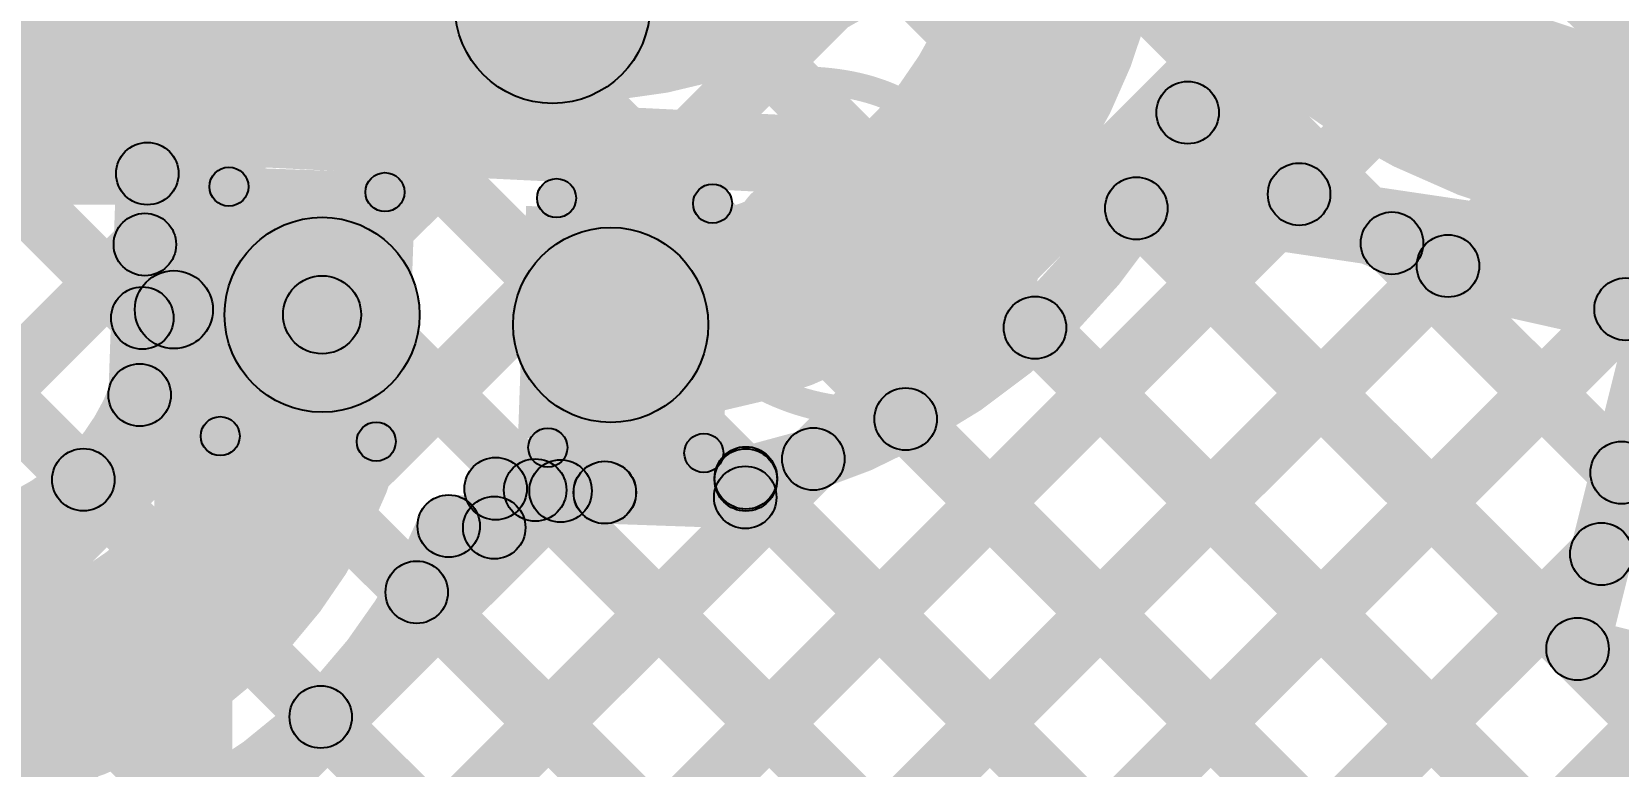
# Model space of a CAD drawing. Header units: millimetres. Extents: x -2.17 to 2.17, y -2.17 to 2.17.
# Drawn here: x -0.0207 to 0.1826, y 0.8952 to 0.9893 of the extents above; entities that cross this region are included whole.
import ezdxf

# ---------------------------------------------------------------- set-up
doc = ezdxf.new("R2010")
doc.units = ezdxf.units.MM
doc.header["$MEASUREMENT"] = 0
for name, color, linetype in [('BottomLayer', 5, 'Continuous'), ('Mechanical1', 6, 'Continuous'), ('Mechanical2', 216, 'Continuous'), ('TopLayer', 1, 'Continuous'), ('TopOverlay', 2, 'Continuous'), ('TopPaste', 8, 'Continuous'), ('TopSolder', 216, 'Continuous')]:
    doc.layers.add(name, color=color, linetype=linetype)

# ---------------------------------------------------------------- blocks, each defined once
blk = doc.blocks.new('C__0402_24')
at = {"layer": 'TopLayer'}
for points in [[(-0.0275, -0.0125), (-0.0275, 0.0125), (-0.0095, 0.0125), (-0.0095, -0.0125)], [(0.0095, -0.0125), (0.0095, 0.0125), (0.0275, 0.0125), (0.0275, -0.0125)]]:
    blk.add_hatch(color=1, dxfattribs=at).paths.add_polyline_path(points)
at = {"layer": 'TopOverlay'}
h = blk.add_hatch(color=2, dxfattribs=at)
edge = h.paths.add_edge_path()
edge.add_arc((-0.031, 0.016), 0.0025, 0, 360)
h = blk.add_hatch(color=2, dxfattribs=at)
edge = h.paths.add_edge_path()
edge.add_arc((-0.031, 0.016), 0.0025, 0, 360)
for points in [[(-0.031, 0.0135), (-0.031, 0.0185), (-0.011, 0.0185), (-0.011, 0.0135)], [(0.011, 0.0135), (0.011, 0.0185), (0.031, 0.0185), (0.031, 0.0135)], [(-0.0285, -0.016), (-0.0335, -0.016), (-0.0335, 0.016), (-0.0285, 0.016)], [(0.0335, -0.016), (0.0285, -0.016), (0.0285, 0.016), (0.0335, 0.016)], [(-0.031, -0.0185), (-0.031, -0.0135), (-0.011, -0.0135), (-0.011, -0.0185)], [(0.011, -0.0185), (0.011, -0.0135), (0.031, -0.0135), (0.031, -0.0185)]]:
    blk.add_hatch(color=2, dxfattribs=at).paths.add_polyline_path(points)
h = blk.add_hatch(color=2, dxfattribs=at)
edge = h.paths.add_edge_path()
edge.add_arc((-0.011, 0.016), 0.0025, 0, 360)
h = blk.add_hatch(color=2, dxfattribs=at)
edge = h.paths.add_edge_path()
edge.add_arc((0.011, 0.016), 0.0025, 0, 360)
h = blk.add_hatch(color=2, dxfattribs=at)
edge = h.paths.add_edge_path()
edge.add_arc((0.031, 0.016), 0.0025, 0, 360)
h = blk.add_hatch(color=2, dxfattribs=at)
edge = h.paths.add_edge_path()
edge.add_arc((0.031, 0.016), 0.0025, 0, 360)
h = blk.add_hatch(color=2, dxfattribs=at)
edge = h.paths.add_edge_path()
edge.add_arc((-0.031, -0.016), 0.0025, 0, 360)
h = blk.add_hatch(color=2, dxfattribs=at)
edge = h.paths.add_edge_path()
edge.add_arc((-0.031, -0.016), 0.0025, 0, 360)
h = blk.add_hatch(color=2, dxfattribs=at)
edge = h.paths.add_edge_path()
edge.add_arc((-0.011, -0.016), 0.0025, 0, 360)
h = blk.add_hatch(color=2, dxfattribs=at)
edge = h.paths.add_edge_path()
edge.add_arc((0.011, -0.016), 0.0025, 0, 360)
h = blk.add_hatch(color=2, dxfattribs=at)
edge = h.paths.add_edge_path()
edge.add_arc((0.031, -0.016), 0.0025, 0, 360)
h = blk.add_hatch(color=2, dxfattribs=at)
edge = h.paths.add_edge_path()
edge.add_arc((0.031, -0.016), 0.0025, 0, 360)
at = {"layer": 'TopPaste'}
for points in [[(-0.0275, -0.0125), (-0.0275, 0.0125), (-0.0095, 0.0125), (-0.0095, -0.0125)], [(0.0095, -0.0125), (0.0095, 0.0125), (0.0275, 0.0125), (0.0275, -0.0125)]]:
    blk.add_hatch(color=8, dxfattribs=at).paths.add_polyline_path(points)
at = {"layer": 'TopSolder'}
for points in [[(-0.02986, -0.01486), (-0.02986, 0.01486), (-0.00714, 0.01486), (-0.00714, -0.01486)], [(0.00714, -0.01486), (0.00714, 0.01486), (0.02986, 0.01486), (0.02986, -0.01486)]]:
    blk.add_hatch(color=216, dxfattribs=at).paths.add_polyline_path(points)
at = {"layer": 'TopOverlay'}
for centre in [(-0.031, 0.016), (-0.031, 0.016), (-0.011, 0.016), (0.011, 0.016), (0.031, 0.016), (0.031, 0.016), (-0.031, -0.016), (-0.031, -0.016), (-0.011, -0.016), (0.011, -0.016), (0.031, -0.016), (0.031, -0.016)]:
    blk.add_circle(centre, 0.0025, dxfattribs=at)

msp = doc.modelspace()

# ---------------------------------------------------------------- hatches: boundary and pattern name
at = {"layer": 'BottomLayer'}
for points in [[(-0.74017, 1.90689), (-0.73451, 1.91254), (0.40382, 0.77422), (0.39816, 0.76856)], [(-0.76087, 1.89931), (-0.75521, 1.90496), (0.37553, 0.77422), (0.36988, 0.76856)], [(-0.78158, 1.89173), (-0.77592, 1.89739), (0.34612, 0.77534), (0.34047, 0.76969)], [(-0.80228, 1.88415), (-0.79663, 1.88981), (0.31769, 0.77549), (0.31203, 0.76983)], [(-0.82299, 1.87657), (-0.81733, 1.88223), (0.31257, 0.75232), (0.30692, 0.74667)], [(-0.84344, 1.86874), (-0.83778, 1.87439), (0.3049, 0.73172), (0.29924, 0.72606)], [(-0.86168, 1.85869), (-0.85602, 1.86435), (0.27661, 0.73172), (0.27095, 0.72606)], [(-0.87992, 1.84865), (-0.87426, 1.8543), (0.24833, 0.73172), (0.24267, 0.72606)], [(-0.89815, 1.8386), (-0.8925, 1.84426), (0.22004, 0.73172), (0.21439, 0.72606)], [(-0.32235, 0.55537), (-0.32801, 0.56103), (0.94909, 1.83813), (0.95475, 1.83247)], [(-0.91639, 1.82855), (-0.91074, 1.83421), (0.19176, 0.73172), (0.1861, 0.72606)], [(-0.30604, 0.5434), (-0.3117, 0.54906), (0.96823, 1.82898), (0.97388, 1.82332)], [(-0.93463, 1.81851), (-0.92897, 1.82417), (0.16347, 0.73172), (0.15782, 0.72606)], [(-0.17292, 0.64824), (-0.17857, 0.65389), (0.98631, 1.81878), (0.99197, 1.81312)], [(-0.14392, 0.64895), (-0.14958, 0.6546), (1.00439, 1.80858), (1.01005, 1.80292)], [(-0.11564, 0.64895), (-0.1213, 0.6546), (1.02248, 1.79838), (1.02813, 1.79272)], [(-0.01738, 0.71893), (-0.02303, 0.72458), (1.04056, 1.78818), (1.04622, 1.78252)], [(0.01804, 0.72606), (0.01239, 0.73172), (1.05864, 1.77797), (1.0643, 1.77232)], [(-0.43119, 0.55967), (-0.43685, 0.56533), (0.14567, 1.14785), (0.15133, 1.14219)], [(-0.4029, 0.55967), (-0.40856, 0.56533), (0.14163, 1.11552), (0.14728, 1.10986)], [(-0.37462, 0.55967), (-0.38028, 0.56533), (0.15243, 1.09803), (0.15808, 1.09238)], [(-0.34634, 0.55967), (-0.35199, 0.56533), (0.17891, 1.09623), (0.18457, 1.09057)]]:
    msp.add_hatch(color=5, dxfattribs=at).paths.add_polyline_path(points)
at = {"layer": 'Mechanical1'}
msp.add_hatch(color=6, dxfattribs=at).paths.add_polyline_path([(0.005, 0), (-0.005, 0), (-0.005, 2.16739), (0.005, 2.16739)])
at = {"layer": 'TopLayer'}
for points in [[(-0.03355, 0.98014), (-0.03355, 1.00514), (0.04603, 1.00514), (0.04603, 0.98014)], [(-0.05916, 0.97133), (-0.05351, 0.97698), (-0.01124, 0.93472), (-0.0169, 0.92906)], [(-0.03355, 0.96714), (-0.03355, 0.97514), (-0.00587, 0.97514), (-0.00587, 0.96714)], [(-0.02786, 0.96831), (-0.02221, 0.97397), (-0.00369, 0.95545), (-0.00935, 0.94979)], [(-0.00286, 0.94262), (-0.01086, 0.9429), (-0.00987, 0.97128), (-0.00187, 0.971)], [(0.01374, 0.83489), (0.00808, 0.84055), (0.13886, 0.97133), (0.14452, 0.96567)], [(0.11801, 0.96386), (0.12367, 0.96952), (0.19524, 0.89794), (0.18958, 0.89229)], [(-0.04152, 0.92106), (-0.04717, 0.92672), (-0.00902, 0.96487), (-0.00336, 0.95922)], [(0.15076, 0.95939), (0.15642, 0.96504), (0.18584, 0.93563), (0.18018, 0.92997)], [(0.03066, 0.82353), (0.025, 0.82918), (0.15794, 0.96213), (0.1636, 0.95647)], [(-0.00265, 0.9487), (-0.0023, 0.9587), (0.01669, 0.95803), (0.01634, 0.94804)], [(0.05709, 0.82168), (0.05143, 0.82733), (0.18069, 0.95659), (0.18635, 0.95093)], [(0.10502, 0.94856), (0.11068, 0.95422), (0.24726, 0.81764), (0.24161, 0.81198)], [(0.18125, 0.90922), (0.17349, 0.91116), (0.18423, 0.95424), (0.19199, 0.9523)], [(0.08845, 0.93685), (0.09411, 0.9425), (0.23233, 0.80428), (0.22668, 0.79862)], [(-0.00358, 0.84586), (-0.00923, 0.85152), (0.07662, 0.93738), (0.08228, 0.93172)], [(-0.02739, 0.85033), (-0.03305, 0.85599), (0.04425, 0.93328), (0.0499, 0.92763)], [(0.03861, 0.92675), (0.03889, 0.93474), (0.05287, 0.93425), (0.05259, 0.92626)], [(0.04099, 0.92774), (0.04665, 0.9334), (0.16529, 0.81476), (0.15963, 0.8091)], [(0.05261, 0.92626), (0.05289, 0.93425), (0.07087, 0.93363), (0.07059, 0.92563)], [(0.06798, 0.92904), (0.07363, 0.93469), (0.20746, 0.80086), (0.20181, 0.79521)], [(0.0326, 0.92195), (0.03287, 0.92995), (0.03871, 0.92975), (0.03843, 0.92175)], [(0.04257, 0.92561), (0.03457, 0.92589), (0.03475, 0.93089), (0.04274, 0.93061)], [(0.05525, 0.79156), (0.0496, 0.79721), (0.17758, 0.92519), (0.18323, 0.91954)], [(0.02581, 0.91464), (0.03146, 0.9203), (0.13488, 0.81688), (0.12922, 0.81123)], [(0.1764, 0.90631), (0.17834, 0.91407), (0.18873, 0.91148), (0.18679, 0.90372)], [(0.10528, 0.8133), (0.09962, 0.81895), (0.18641, 0.90574), (0.19207, 0.90009)], [(0.01351, 0.89865), (0.01917, 0.90431), (0.10447, 0.81901), (0.09881, 0.81335)]]:
    msp.add_hatch(color=1, dxfattribs=at).paths.add_polyline_path(points)
h = msp.add_hatch(color=1, dxfattribs=at)
edge = h.paths.add_edge_path()
edge.add_arc((0.04603, 0.99264), 0.0125, 0, 360)
h = msp.add_hatch(color=1, dxfattribs=at)
edge = h.paths.add_edge_path()
edge.add_arc((0.04603, 0.99264), 0.0125, 0, 360)
h = msp.add_hatch(color=1, dxfattribs=at)
edge = h.paths.add_edge_path()
edge.add_arc((0.12742, 0.97896), 0.004, 0, 360)
h = msp.add_hatch(color=1, dxfattribs=at)
edge = h.paths.add_edge_path()
edge.add_arc((0.12742, 0.97896), 0.004, 0, 360)
h = msp.add_hatch(color=1, dxfattribs=at)
edge = h.paths.add_edge_path()
edge.add_arc((-0.00587, 0.97114), 0.004, 0, 360)
h = msp.add_hatch(color=1, dxfattribs=at)
edge = h.paths.add_edge_path()
edge.add_arc((-0.00587, 0.97114), 0.004, 0, 360)
h = msp.add_hatch(color=1, dxfattribs=at)
edge = h.paths.add_edge_path()
edge.add_arc((0.14169, 0.9685), 0.004, 0, 360)
h = msp.add_hatch(color=1, dxfattribs=at)
edge = h.paths.add_edge_path()
edge.add_arc((0.12084, 0.96669), 0.004, 0, 360)
h = msp.add_hatch(color=1, dxfattribs=at)
edge = h.paths.add_edge_path()
edge.add_arc((-0.00619, 0.96205), 0.004, 0, 360)
h = msp.add_hatch(color=1, dxfattribs=at)
edge = h.paths.add_edge_path()
edge.add_arc((0.01651, 0.95304), 0.0125, 0, 360)
h = msp.add_hatch(color=1, dxfattribs=at)
edge = h.paths.add_edge_path()
edge.add_arc((0.15359, 0.96222), 0.004, 0, 360)
h = msp.add_hatch(color=1, dxfattribs=at)
edge = h.paths.add_edge_path()
edge.add_arc((0.05349, 0.95174), 0.0125, 0, 360)
h = msp.add_hatch(color=1, dxfattribs=at)
edge = h.paths.add_edge_path()
edge.add_arc((0.16077, 0.9593), 0.004, 0, 360)
h = msp.add_hatch(color=1, dxfattribs=at)
edge = h.paths.add_edge_path()
edge.add_arc((-0.00248, 0.9537), 0.005, 0, 360)
h = msp.add_hatch(color=1, dxfattribs=at)
edge = h.paths.add_edge_path()
edge.add_arc((0.01651, 0.95304), 0.005, 0, 360)
h = msp.add_hatch(color=1, dxfattribs=at)
edge = h.paths.add_edge_path()
edge.add_arc((0.18352, 0.95376), 0.004, 0, 360)
h = msp.add_hatch(color=1, dxfattribs=at)
edge = h.paths.add_edge_path()
edge.add_arc((-0.00652, 0.95262), 0.004, 0, 360)
h = msp.add_hatch(color=1, dxfattribs=at)
edge = h.paths.add_edge_path()
edge.add_arc((0.10785, 0.95139), 0.004, 0, 360)
h = msp.add_hatch(color=1, dxfattribs=at)
edge = h.paths.add_edge_path()
edge.add_arc((-0.00686, 0.94276), 0.004, 0, 360)
h = msp.add_hatch(color=1, dxfattribs=at)
edge = h.paths.add_edge_path()
edge.add_arc((-0.00686, 0.94276), 0.004, 0, 360)
h = msp.add_hatch(color=1, dxfattribs=at)
edge = h.paths.add_edge_path()
edge.add_arc((0.09128, 0.93967), 0.004, 0, 360)
h = msp.add_hatch(color=1, dxfattribs=at)
edge = h.paths.add_edge_path()
edge.add_arc((0.07945, 0.93455), 0.004, 0, 360)
h = msp.add_hatch(color=1, dxfattribs=at)
edge = h.paths.add_edge_path()
edge.add_arc((-0.01407, 0.93189), 0.004, 0, 360)
h = msp.add_hatch(color=1, dxfattribs=at)
edge = h.paths.add_edge_path()
edge.add_arc((0.07081, 0.93187), 0.004, 0, 360)
h = msp.add_hatch(color=1, dxfattribs=at)
edge = h.paths.add_edge_path()
edge.add_arc((0.07081, 0.93213), 0.004, 0, 360)
h = msp.add_hatch(color=1, dxfattribs=at)
edge = h.paths.add_edge_path()
edge.add_arc((0.18301, 0.9328), 0.004, 0, 360)
h = msp.add_hatch(color=1, dxfattribs=at)
edge = h.paths.add_edge_path()
edge.add_arc((0.03875, 0.93075), 0.004, 0, 360)
h = msp.add_hatch(color=1, dxfattribs=at)
edge = h.paths.add_edge_path()
edge.add_arc((0.03875, 0.93075), 0.004, 0, 360)
h = msp.add_hatch(color=1, dxfattribs=at)
edge = h.paths.add_edge_path()
edge.add_arc((0.04382, 0.93057), 0.004, 0, 360)
h = msp.add_hatch(color=1, dxfattribs=at)
edge = h.paths.add_edge_path()
edge.add_arc((0.04707, 0.93045), 0.004, 0, 360)
h = msp.add_hatch(color=1, dxfattribs=at)
edge = h.paths.add_edge_path()
edge.add_arc((0.05273, 0.93026), 0.004, 0, 360)
h = msp.add_hatch(color=1, dxfattribs=at)
edge = h.paths.add_edge_path()
edge.add_arc((0.05275, 0.93026), 0.004, 0, 360)
h = msp.add_hatch(color=1, dxfattribs=at)
edge = h.paths.add_edge_path()
edge.add_arc((0.07073, 0.92963), 0.004, 0, 360)
h = msp.add_hatch(color=1, dxfattribs=at)
edge = h.paths.add_edge_path()
edge.add_arc((0.03274, 0.92595), 0.004, 0, 360)
h = msp.add_hatch(color=1, dxfattribs=at)
edge = h.paths.add_edge_path()
edge.add_arc((0.03274, 0.92595), 0.004, 0, 360)
h = msp.add_hatch(color=1, dxfattribs=at)
edge = h.paths.add_edge_path()
edge.add_arc((0.03857, 0.92575), 0.004, 0, 360)
h = msp.add_hatch(color=1, dxfattribs=at)
edge = h.paths.add_edge_path()
edge.add_arc((0.03857, 0.92575), 0.004, 0, 360)
h = msp.add_hatch(color=1, dxfattribs=at)
edge = h.paths.add_edge_path()
edge.add_arc((0.18041, 0.92237), 0.004, 0, 360)
h = msp.add_hatch(color=1, dxfattribs=at)
edge = h.paths.add_edge_path()
edge.add_arc((0.02864, 0.91747), 0.004, 0, 360)
h = msp.add_hatch(color=1, dxfattribs=at)
edge = h.paths.add_edge_path()
edge.add_arc((0.17737, 0.91019), 0.004, 0, 360)
h = msp.add_hatch(color=1, dxfattribs=at)
edge = h.paths.add_edge_path()
edge.add_arc((0.17737, 0.91019), 0.004, 0, 360)
h = msp.add_hatch(color=1, dxfattribs=at)
edge = h.paths.add_edge_path()
edge.add_arc((0.01634, 0.90148), 0.004, 0, 360)

# ---------------------------------------------------------------- linework, layer by layer
at = {"layer": 'Mechanical2', "const_width": 0.01}
for points in [[(2.16535, 0.001, 1), (-2.16535, 0.001, 1)], [(2.08135, -0.01, 1), (-2.04935, -0.01, 1)], [(1.84055, 0.001, 1), (-1.84055, 0.001, 1)], [(1.6437, 0.001, 1), (-1.6437, 0.001, 1)], [(1.50394, 0, 1), (-1.50394, 0, 1)], [(1.30709, 0.001, 1), (-1.30709, 0.001, 1)], [(1.17323, 0.001, 1), (-1.17323, 0.001, 1)], [(0.97638, 0.001, 1), (-0.97638, 0.001, 1)]]:
    msp.add_lwpolyline(points, format="xyb", close=True, dxfattribs=at)
at = {"layer": 'TopLayer'}
for points, const_width in [([(0.19711, 0.97439, -0.414214), (0.11244, 1.05905)], 0.025), ([(0.10593, 1.03038, -0.288736), (0.04603, 0.99264)], 0.025), ([(0.11244, 1.0107, -0.414214), (0.05349, 0.95174)], 0.025), ([(0.12742, 0.97896, -0.241611), (0.07081, 0.93213)], 0.008), ([(0.18811, 0.95327, -0.159132), (0.12742, 0.97896)], 0.008), ([(0.01651, 0.95304, -0.414214), (-0.03413, 0.90239)], 0.025), ([(-0.00686, 0.94276, -0.312172), (-0.03413, 0.92389)], 0.008), ([(0.03274, 0.92595, -0.3055), (-0.03413, 0.88089)], 0.008)]:
    msp.add_lwpolyline(points, format="xyb", dxfattribs=dict(at, const_width=const_width))
for centre, radius in [((0.04603, 0.99264), 0.0125), ((0.04603, 0.99264), 0.0125), ((0.12742, 0.97896), 0.004), ((0.12742, 0.97896), 0.004), ((-0.00587, 0.97114), 0.004), ((-0.00587, 0.97114), 0.004), ((0.14169, 0.9685), 0.004), ((0.12084, 0.96669), 0.004), ((-0.00619, 0.96205), 0.004), ((0.15359, 0.96222), 0.004), ((0.01651, 0.95304), 0.0125), ((0.05349, 0.95174), 0.0125), ((0.16077, 0.9593), 0.004), ((-0.00248, 0.9537), 0.005), ((0.01651, 0.95304), 0.005), ((0.18352, 0.95376), 0.004), ((-0.00652, 0.95262), 0.004), ((0.10785, 0.95139), 0.004), ((-0.00686, 0.94276), 0.004), ((-0.00686, 0.94276), 0.004), ((0.09128, 0.93967), 0.004), ((0.07945, 0.93455), 0.004), ((-0.01407, 0.93189), 0.004), ((0.07081, 0.93213), 0.004), ((0.07081, 0.93187), 0.004), ((0.18301, 0.9328), 0.004), ((0.03875, 0.93075), 0.004), ((0.03875, 0.93075), 0.004), ((0.04382, 0.93057), 0.004), ((0.04707, 0.93045), 0.004), ((0.05273, 0.93026), 0.004), ((0.05275, 0.93026), 0.004), ((0.07073, 0.92963), 0.004), ((0.03274, 0.92595), 0.004), ((0.03274, 0.92595), 0.004), ((0.03857, 0.92575), 0.004), ((0.03857, 0.92575), 0.004), ((0.18041, 0.92237), 0.004), ((0.02864, 0.91747), 0.004), ((0.17737, 0.91019), 0.004), ((0.17737, 0.91019), 0.004), ((0.01634, 0.90148), 0.004)]:
    msp.add_circle(centre, radius, dxfattribs=at)

# ---------------------------------------------------------------- block references
at = {"rotation": 358}
msp.add_blockref('C__0402_24', (0.035, 0.95239), dxfattribs=at)

# ---------------------------------------------------------------- texts
at = {"layer": 'TopOverlay'}
msp.add_text('@', height=0.04, rotation=85, dxfattribs=at).set_placement((0.098, 0.93339))

doc.saveas('drawing.dxf')
